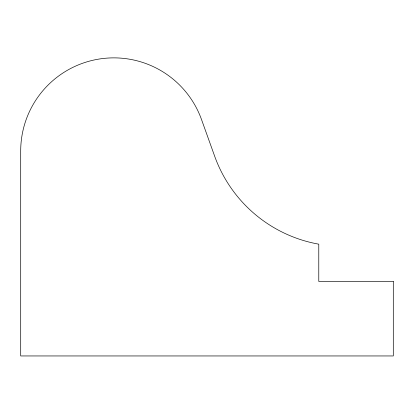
<?xml version="1.0" encoding="UTF-8"?>
<svg xmlns="http://www.w3.org/2000/svg" width="414" height="414" viewBox="0 0 414 414"><rect width="100%" height="100%" fill="white"/><g stroke="black" fill="none" stroke-linecap="round" stroke-linejoin="round"><path stroke-width="0.62" d="M393.3 281.432L318.78 281.432L318.78 244.172A135.947 135.947 0 0 1 214.669 156.223L201.535 119.584A93.15 93.15 0 0 0 20.7 151.022L20.7 355.952L393.3 355.952L393.3 281.432"/></g></svg>
